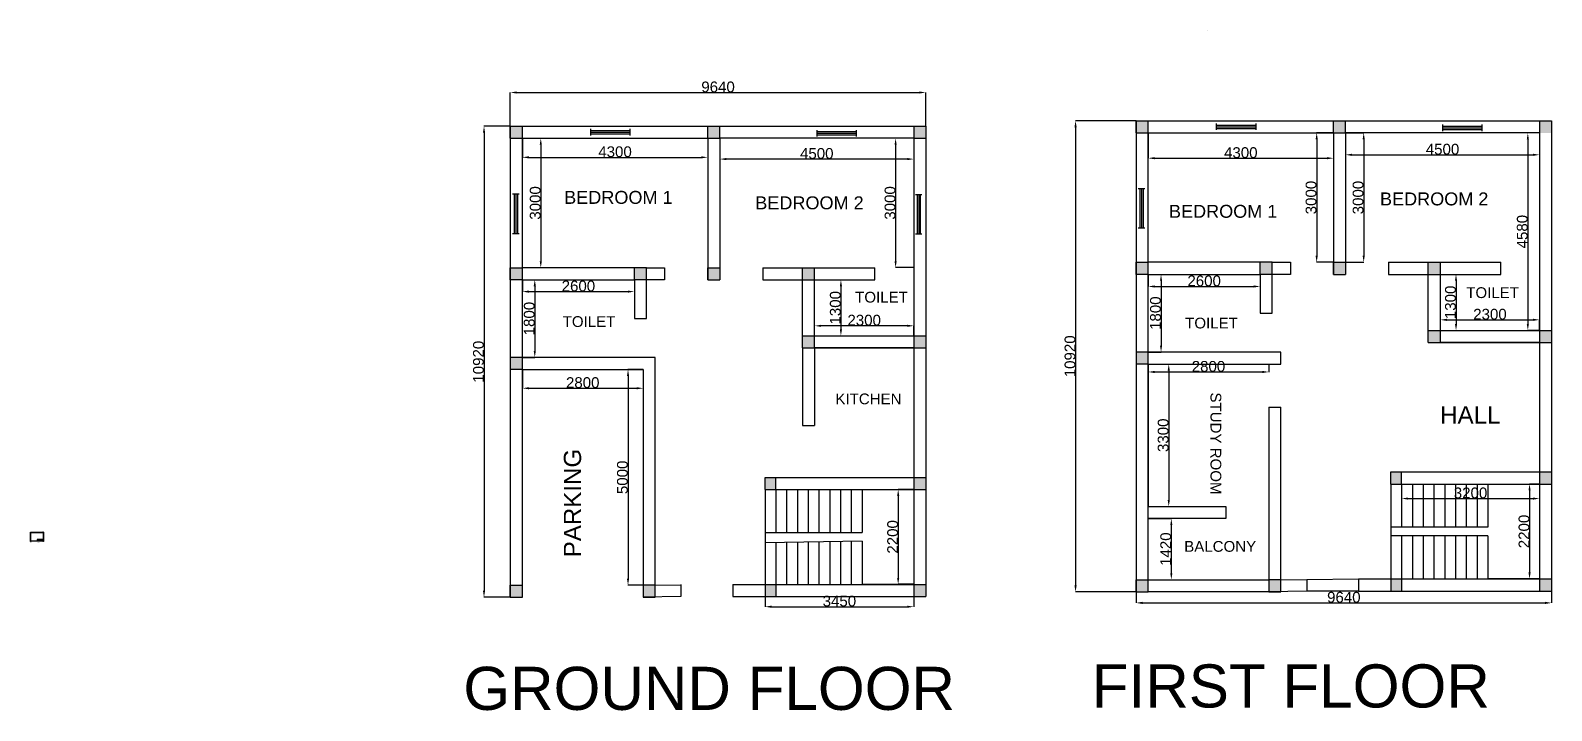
# Model space of a CAD drawing. Header units: millimetres. Extents: x -102523 to 73157, y -14413 to 2850.
# Drawn here: x 12392 to 47684, y -14017 to 1747 of the extents above; entities that cross this region are included whole.
import ezdxf

# ---------------------------------------------------------------- set-up
doc = ezdxf.new("R2010")
doc.units = ezdxf.units.MM
doc.styles.add('Annotative', font='arial.ttf')
doc.styles.get("Standard").update_dxf_attribs({"font": 'arial.ttf'})
doc.dimstyles.new('ISO-25', dxfattribs={"dimtxt": 250, "dimasz": 150, "dimexe": 1.25, "dimexo": 0.625, "dimtad": 1, "dimtxsty": 'Standard', "dimcen": 2.5, "dimadec": 0, "dimazin": 0, "dimtfac": 1, "dimtmove": 0, "dimatfit": 3, "dimfxl": 1, "dimarcsym": 0})

# ---------------------------------------------------------------- blocks, each defined once
blk = doc.blocks.new('Window - Wood Frame 36 in. Wide plan')
for p, q in [((0, 6), (0, 0)), ((0, 4.5), (36, 4.5)), ((0, 3), (36, 3)), ((0, 1.5), (36, 1.5)), ((36, 6), (36, 0))]:
    blk.add_line(p, q)
blk = doc.blocks.new('*D5')
at = {"color": 0, "lineweight": -2, "transparency": 16777216}
for p, q in [((38043, -346), (36639, -346)), ((36640, -496), (36640, -11116)), ((38043, -11266), (36639, -11266))]:
    blk.add_line(p, q, dxfattribs=at)
at = {"color": 0, "transparency": 16777216}
for points in [[(36615, -496), (36665, -496), (36640, -346)], [(36615, -11116), (36665, -11116), (36640, -11266)]]:
    blk.add_solid(points, dxfattribs=at)
at = {"layer": 'Defpoints', "color": 0, "transparency": 16777216}
for p in [(38044, -346), (36640, -11266), (38044, -11266)]:
    blk.add_point(p, dxfattribs=at)
at = {"color": 0, "transparency": 16777216, "insert": (36512, -5806), "char_height": 250, "attachment_point": 5, "rotation": 90}
blk.add_mtext('10920', dxfattribs=at)
blk = doc.blocks.new('*D6')
at = {"color": 0, "lineweight": -2, "transparency": 16777216}
for p, q in [((38044, -11267), (38044, -11522)), ((47684, -11247), (47684, -11522)), ((38194, -11521), (47534, -11521))]:
    blk.add_line(p, q, dxfattribs=at)
at = {"color": 0, "transparency": 16777216}
for points in [[(38194, -11496), (38194, -11546), (38044, -11521)], [(47534, -11496), (47534, -11546), (47684, -11521)]]:
    blk.add_solid(points, dxfattribs=at)
at = {"layer": 'Defpoints', "color": 0, "transparency": 16777216}
for p in [(38044, -11266), (47684, -11246), (47684, -11521)]:
    blk.add_point(p, dxfattribs=at)
at = {"color": 0, "transparency": 16777216, "insert": (42864, -11392), "char_height": 250, "attachment_point": 5}
blk.add_mtext('9640', dxfattribs=at)
blk = doc.blocks.new('*D7')
at = {"color": 0, "lineweight": -2, "transparency": 16777216}
for p, q in [((42904, -627), (42904, -1136)), ((47404, -627), (47404, -1136)), ((43054, -1135), (47254, -1135))]:
    blk.add_line(p, q, dxfattribs=at)
at = {"color": 0, "transparency": 16777216}
for points in [[(43054, -1110), (43054, -1160), (42904, -1135)], [(47254, -1110), (47254, -1160), (47404, -1135)]]:
    blk.add_solid(points, dxfattribs=at)
at = {"layer": 'Defpoints', "color": 0, "transparency": 16777216}
for p in [(42904, -626), (47404, -626), (47404, -1135)]:
    blk.add_point(p, dxfattribs=at)
at = {"color": 0, "transparency": 16777216, "insert": (45154, -1007), "char_height": 250, "attachment_point": 5}
blk.add_mtext('4500', dxfattribs=at)
blk = doc.blocks.new('*D8')
at = {"color": 0, "lineweight": -2, "transparency": 16777216}
for p, q in [((42905, -626), (43326, -626)), ((43325, -776), (43325, -3476)), ((42905, -3626), (43326, -3626))]:
    blk.add_line(p, q, dxfattribs=at)
at = {"color": 0, "transparency": 16777216}
for points in [[(43300, -776), (43350, -776), (43325, -626)], [(43300, -3476), (43350, -3476), (43325, -3626)]]:
    blk.add_solid(points, dxfattribs=at)
at = {"layer": 'Defpoints', "color": 0, "transparency": 16777216}
for p in [(42904, -626), (42904, -3626), (43325, -3626)]:
    blk.add_point(p, dxfattribs=at)
at = {"color": 0, "transparency": 16777216, "insert": (43196, -2126), "char_height": 250, "attachment_point": 5, "rotation": 90}
blk.add_mtext('3000', dxfattribs=at)
blk = doc.blocks.new('*D9')
at = {"color": 0, "lineweight": -2, "transparency": 16777216}
for p, q in [((42623, -626), (42232, -626)), ((42234, -776), (42234, -3476)), ((42623, -3626), (42232, -3626))]:
    blk.add_line(p, q, dxfattribs=at)
at = {"color": 0, "transparency": 16777216}
for points in [[(42209, -776), (42259, -776), (42234, -626)], [(42209, -3476), (42259, -3476), (42234, -3626)]]:
    blk.add_solid(points, dxfattribs=at)
at = {"layer": 'Defpoints', "color": 0, "transparency": 16777216}
for p in [(42624, -626), (42234, -3626), (42624, -3626)]:
    blk.add_point(p, dxfattribs=at)
at = {"color": 0, "transparency": 16777216, "insert": (42105, -2126), "char_height": 250, "attachment_point": 5, "rotation": 90}
blk.add_mtext('3000', dxfattribs=at)
blk = doc.blocks.new('*D10')
at = {"color": 0, "lineweight": -2, "transparency": 16777216}
for p, q in [((38324, -627), (38324, -1216)), ((42624, -627), (42624, -1216)), ((38474, -1214), (42474, -1214))]:
    blk.add_line(p, q, dxfattribs=at)
at = {"color": 0, "transparency": 16777216}
for points in [[(38474, -1189), (38474, -1239), (38324, -1214)], [(42474, -1189), (42474, -1239), (42624, -1214)]]:
    blk.add_solid(points, dxfattribs=at)
at = {"layer": 'Defpoints', "color": 0, "transparency": 16777216}
for p in [(38324, -626), (42624, -626), (42624, -1214)]:
    blk.add_point(p, dxfattribs=at)
at = {"color": 0, "transparency": 16777216, "insert": (40474, -1086), "char_height": 250, "attachment_point": 5}
blk.add_mtext('4300', dxfattribs=at)
blk = doc.blocks.new('*D11')
at = {"color": 0, "lineweight": -2, "transparency": 16777216}
for p, q in [((38324, -3907), (38324, -4189)), ((38474, -4187), (40774, -4187)), ((40924, -3907), (40924, -4189))]:
    blk.add_line(p, q, dxfattribs=at)
at = {"color": 0, "transparency": 16777216}
for points in [[(38474, -4162), (38474, -4212), (38324, -4187)], [(40774, -4162), (40774, -4212), (40924, -4187)]]:
    blk.add_solid(points, dxfattribs=at)
at = {"layer": 'Defpoints', "color": 0, "transparency": 16777216}
for p in [(38324, -3906), (40924, -3906), (40924, -4187)]:
    blk.add_point(p, dxfattribs=at)
at = {"color": 0, "transparency": 16777216, "insert": (39624, -4059), "char_height": 250, "attachment_point": 5}
blk.add_mtext('2600', dxfattribs=at)
blk = doc.blocks.new('*D12')
at = {"color": 0, "lineweight": -2, "transparency": 16777216}
for p, q in [((38325, -3906), (38625, -3906)), ((38623, -4056), (38623, -5556)), ((38325, -5706), (38625, -5706))]:
    blk.add_line(p, q, dxfattribs=at)
at = {"color": 0, "transparency": 16777216}
for points in [[(38598, -4056), (38648, -4056), (38623, -3906)], [(38598, -5556), (38648, -5556), (38623, -5706)]]:
    blk.add_solid(points, dxfattribs=at)
at = {"layer": 'Defpoints', "color": 0, "transparency": 16777216}
for p in [(38324, -3906), (38324, -5706), (38623, -5706)]:
    blk.add_point(p, dxfattribs=at)
at = {"color": 0, "transparency": 16777216, "insert": (38495, -4806), "char_height": 250, "attachment_point": 5, "rotation": 90}
blk.add_mtext('1800', dxfattribs=at)
blk = doc.blocks.new('*D13')
at = {"color": 0, "lineweight": -2, "transparency": 16777216}
for p, q in [((38324, -5987), (38324, -6171)), ((41124, -5987), (41124, -6171)), ((38474, -6169), (40974, -6169))]:
    blk.add_line(p, q, dxfattribs=at)
at = {"color": 0, "transparency": 16777216}
for points in [[(38474, -6144), (38474, -6194), (38324, -6169)], [(40974, -6144), (40974, -6194), (41124, -6169)]]:
    blk.add_solid(points, dxfattribs=at)
at = {"layer": 'Defpoints', "color": 0, "transparency": 16777216}
for p in [(38324, -5986), (41124, -5986), (41124, -6169)]:
    blk.add_point(p, dxfattribs=at)
at = {"color": 0, "transparency": 16777216, "insert": (39724, -6041), "char_height": 250, "attachment_point": 5}
blk.add_mtext('2800', dxfattribs=at)
blk = doc.blocks.new('*D14')
at = {"color": 0, "lineweight": -2, "transparency": 16777216}
for p, q in [((38325, -5986), (38803, -5986)), ((38802, -6136), (38802, -9136)), ((38325, -9286), (38803, -9286))]:
    blk.add_line(p, q, dxfattribs=at)
at = {"color": 0, "transparency": 16777216}
for points in [[(38777, -6136), (38827, -6136), (38802, -5986)], [(38777, -9136), (38827, -9136), (38802, -9286)]]:
    blk.add_solid(points, dxfattribs=at)
at = {"layer": 'Defpoints', "color": 0, "transparency": 16777216}
for p in [(38324, -5986), (38324, -9286), (38802, -9286)]:
    blk.add_point(p, dxfattribs=at)
at = {"color": 0, "transparency": 16777216, "insert": (38674, -7636), "char_height": 250, "attachment_point": 5, "rotation": 90}
blk.add_mtext('3300', dxfattribs=at)
blk = doc.blocks.new('*D15')
at = {"color": 0, "lineweight": -2, "transparency": 16777216}
for p, q in [((38325, -9566), (38863, -9566)), ((38862, -9716), (38862, -10836)), ((38325, -10986), (38863, -10986))]:
    blk.add_line(p, q, dxfattribs=at)
at = {"color": 0, "transparency": 16777216}
for points in [[(38837, -9716), (38887, -9716), (38862, -9566)], [(38837, -10836), (38887, -10836), (38862, -10986)]]:
    blk.add_solid(points, dxfattribs=at)
at = {"layer": 'Defpoints', "color": 0, "transparency": 16777216}
for p in [(38324, -9566), (38324, -10986), (38862, -10986)]:
    blk.add_point(p, dxfattribs=at)
at = {"color": 0, "transparency": 16777216, "insert": (38733, -10276), "char_height": 250, "attachment_point": 5, "rotation": 90}
blk.add_mtext('1420', dxfattribs=at)
blk = doc.blocks.new('*D16')
at = {"color": 0, "lineweight": -2, "transparency": 16777216}
for p, q in [((47403, -8766), (47172, -8766)), ((47173, -8916), (47173, -10816)), ((47403, -10966), (47172, -10966))]:
    blk.add_line(p, q, dxfattribs=at)
at = {"color": 0, "transparency": 16777216}
for points in [[(47148, -8916), (47198, -8916), (47173, -8766)], [(47148, -10816), (47198, -10816), (47173, -10966)]]:
    blk.add_solid(points, dxfattribs=at)
at = {"layer": 'Defpoints', "color": 0, "transparency": 16777216}
for p in [(47404, -8766), (47173, -10966), (47404, -10966)]:
    blk.add_point(p, dxfattribs=at)
at = {"color": 0, "transparency": 16777216, "insert": (47045, -9866), "char_height": 250, "attachment_point": 5, "rotation": 90}
blk.add_mtext('2200', dxfattribs=at)
blk = doc.blocks.new('*D17')
at = {"color": 0, "lineweight": -2, "transparency": 16777216}
for p, q in [((44204, -8767), (44204, -9104)), ((47404, -8767), (47404, -9104)), ((44354, -9103), (47254, -9103))]:
    blk.add_line(p, q, dxfattribs=at)
at = {"color": 0, "transparency": 16777216}
for points in [[(44354, -9078), (44354, -9128), (44204, -9103)], [(47254, -9078), (47254, -9128), (47404, -9103)]]:
    blk.add_solid(points, dxfattribs=at)
at = {"layer": 'Defpoints', "color": 0, "transparency": 16777216}
for p in [(44204, -8766), (47404, -8766), (47404, -9103)]:
    blk.add_point(p, dxfattribs=at)
at = {"color": 0, "transparency": 16777216, "insert": (45804, -8974), "char_height": 250, "attachment_point": 5}
blk.add_mtext('3200', dxfattribs=at)
blk = doc.blocks.new('*D18')
at = {"color": 0, "lineweight": -2, "transparency": 16777216}
for p, q in [((45104, -5205), (45104, -4959)), ((45254, -4960), (47254, -4960)), ((47404, -5205), (47404, -4959))]:
    blk.add_line(p, q, dxfattribs=at)
at = {"color": 0, "transparency": 16777216}
for points in [[(45254, -4935), (45254, -4985), (45104, -4960)], [(47254, -4935), (47254, -4985), (47404, -4960)]]:
    blk.add_solid(points, dxfattribs=at)
at = {"layer": 'Defpoints', "color": 0, "transparency": 16777216}
for p in [(45104, -5206), (47404, -4960), (47404, -5206)]:
    blk.add_point(p, dxfattribs=at)
at = {"color": 0, "transparency": 16777216, "insert": (46254, -4832), "char_height": 250, "attachment_point": 5}
blk.add_mtext('2300', dxfattribs=at)
blk = doc.blocks.new('*D19')
at = {"color": 0, "lineweight": -2, "transparency": 16777216}
for p, q in [((47403, -626), (47132, -626)), ((47133, -776), (47133, -5056)), ((47403, -5206), (47132, -5206))]:
    blk.add_line(p, q, dxfattribs=at)
at = {"color": 0, "transparency": 16777216}
for points in [[(47108, -776), (47158, -776), (47133, -626)], [(47108, -5056), (47158, -5056), (47133, -5206)]]:
    blk.add_solid(points, dxfattribs=at)
at = {"layer": 'Defpoints', "color": 0, "transparency": 16777216}
for p in [(47404, -626), (47133, -5206), (47404, -5206)]:
    blk.add_point(p, dxfattribs=at)
at = {"color": 0, "transparency": 16777216, "insert": (47005, -2916), "char_height": 250, "attachment_point": 5, "rotation": 90}
blk.add_mtext('4580', dxfattribs=at)
blk = doc.blocks.new('*D20')
at = {"color": 0, "lineweight": -2, "transparency": 16777216}
for p, q in [((45105, -3906), (45468, -3906)), ((45467, -4056), (45467, -5056)), ((45105, -5206), (45468, -5206))]:
    blk.add_line(p, q, dxfattribs=at)
at = {"color": 0, "transparency": 16777216}
for points in [[(45442, -4056), (45492, -4056), (45467, -3906)], [(45442, -5056), (45492, -5056), (45467, -5206)]]:
    blk.add_solid(points, dxfattribs=at)
at = {"layer": 'Defpoints', "color": 0, "transparency": 16777216}
for p in [(45104, -3906), (45104, -5206), (45467, -5206)]:
    blk.add_point(p, dxfattribs=at)
at = {"color": 0, "transparency": 16777216, "insert": (45339, -4556), "char_height": 250, "attachment_point": 5, "rotation": 90}
blk.add_mtext('1300', dxfattribs=at)
blk = doc.blocks.new('*D21')
at = {"color": 0, "lineweight": -2, "transparency": 16777216}
for p, q in [((23806, -752), (23806, -1195)), ((28106, -752), (28106, -1195)), ((23956, -1194), (27956, -1194))]:
    blk.add_line(p, q, dxfattribs=at)
at = {"color": 0, "transparency": 16777216}
for points in [[(23956, -1169), (23956, -1219), (23806, -1194)], [(27956, -1169), (27956, -1219), (28106, -1194)]]:
    blk.add_solid(points, dxfattribs=at)
at = {"layer": 'Defpoints', "color": 0, "transparency": 16777216}
for p in [(23806, -751), (28106, -751), (28106, -1194)]:
    blk.add_point(p, dxfattribs=at)
at = {"color": 0, "transparency": 16777216, "insert": (25956, -1066), "char_height": 250, "attachment_point": 5}
blk.add_mtext('4300', dxfattribs=at)
blk = doc.blocks.new('*D22')
at = {"color": 0, "lineweight": -2, "transparency": 16777216}
for p, q in [((28386, -752), (28386, -1235)), ((32886, -752), (32886, -1235)), ((32736, -1234), (28536, -1234))]:
    blk.add_line(p, q, dxfattribs=at)
at = {"color": 0, "transparency": 16777216}
for points in [[(28536, -1209), (28536, -1259), (28386, -1234)], [(32736, -1209), (32736, -1259), (32886, -1234)]]:
    blk.add_solid(points, dxfattribs=at)
at = {"layer": 'Defpoints', "color": 0, "transparency": 16777216}
for p in [(28386, -751), (32886, -751), (28386, -1234)]:
    blk.add_point(p, dxfattribs=at)
at = {"color": 0, "transparency": 16777216, "insert": (30636, -1106), "char_height": 250, "attachment_point": 5}
blk.add_mtext('4500', dxfattribs=at)
blk = doc.blocks.new('*D23')
at = {"color": 0, "lineweight": -2, "transparency": 16777216}
for p, q in [((23807, -751), (24234, -751)), ((24233, -901), (24233, -3601)), ((23807, -3751), (24234, -3751))]:
    blk.add_line(p, q, dxfattribs=at)
at = {"color": 0, "transparency": 16777216}
for points in [[(24208, -901), (24258, -901), (24233, -751)], [(24208, -3601), (24258, -3601), (24233, -3751)]]:
    blk.add_solid(points, dxfattribs=at)
at = {"layer": 'Defpoints', "color": 0, "transparency": 16777216}
for p in [(23806, -751), (23806, -3751), (24233, -3751)]:
    blk.add_point(p, dxfattribs=at)
at = {"color": 0, "transparency": 16777216, "insert": (24105, -2251), "char_height": 250, "attachment_point": 5, "rotation": 90}
blk.add_mtext('3000', dxfattribs=at)
blk = doc.blocks.new('*D24')
at = {"color": 0, "lineweight": -2, "transparency": 16777216}
for p, q in [((32885, -751), (32464, -751)), ((32465, -901), (32465, -3601)), ((32885, -3751), (32464, -3751))]:
    blk.add_line(p, q, dxfattribs=at)
at = {"color": 0, "transparency": 16777216}
for points in [[(32440, -901), (32490, -901), (32465, -751)], [(32440, -3601), (32490, -3601), (32465, -3751)]]:
    blk.add_solid(points, dxfattribs=at)
at = {"layer": 'Defpoints', "color": 0, "transparency": 16777216}
for p in [(32886, -751), (32465, -3751), (32886, -3751)]:
    blk.add_point(p, dxfattribs=at)
at = {"color": 0, "transparency": 16777216, "insert": (32337, -2251), "char_height": 250, "attachment_point": 5, "rotation": 90}
blk.add_mtext('3000', dxfattribs=at)
blk = doc.blocks.new('*D25')
at = {"color": 0, "lineweight": -2, "transparency": 16777216}
for p, q in [((23806, -4032), (23806, -4307)), ((26406, -4032), (26406, -4307)), ((23956, -4306), (26256, -4306))]:
    blk.add_line(p, q, dxfattribs=at)
at = {"color": 0, "transparency": 16777216}
for points in [[(23956, -4281), (23956, -4331), (23806, -4306)], [(26256, -4281), (26256, -4331), (26406, -4306)]]:
    blk.add_solid(points, dxfattribs=at)
at = {"layer": 'Defpoints', "color": 0, "transparency": 16777216}
for p in [(23806, -4031), (26406, -4031), (26406, -4306)]:
    blk.add_point(p, dxfattribs=at)
at = {"color": 0, "transparency": 16777216, "insert": (25106, -4178), "char_height": 250, "attachment_point": 5}
blk.add_mtext('2600', dxfattribs=at)
blk = doc.blocks.new('*D26')
at = {"color": 0, "lineweight": -2, "transparency": 16777216}
for p, q in [((23807, -4031), (24096, -4031)), ((24094, -4181), (24094, -5681)), ((23807, -5831), (24096, -5831))]:
    blk.add_line(p, q, dxfattribs=at)
at = {"color": 0, "transparency": 16777216}
for points in [[(24069, -4181), (24119, -4181), (24094, -4031)], [(24069, -5681), (24119, -5681), (24094, -5831)]]:
    blk.add_solid(points, dxfattribs=at)
at = {"layer": 'Defpoints', "color": 0, "transparency": 16777216}
for p in [(23806, -4031), (23806, -5831), (24094, -5831)]:
    blk.add_point(p, dxfattribs=at)
at = {"color": 0, "transparency": 16777216, "insert": (23966, -4931), "char_height": 250, "attachment_point": 5, "rotation": 90}
blk.add_mtext('1800', dxfattribs=at)
blk = doc.blocks.new('*D27')
at = {"color": 0, "lineweight": -2, "transparency": 16777216}
for p, q in [((23806, -6112), (23806, -6547)), ((26606, -6112), (26606, -6547)), ((23956, -6546), (26456, -6546))]:
    blk.add_line(p, q, dxfattribs=at)
at = {"color": 0, "transparency": 16777216}
for points in [[(23956, -6521), (23956, -6571), (23806, -6546)], [(26456, -6521), (26456, -6571), (26606, -6546)]]:
    blk.add_solid(points, dxfattribs=at)
at = {"layer": 'Defpoints', "color": 0, "transparency": 16777216}
for p in [(23806, -6111), (26606, -6111), (26606, -6546)]:
    blk.add_point(p, dxfattribs=at)
at = {"color": 0, "transparency": 16777216, "insert": (25206, -6417), "char_height": 250, "attachment_point": 5}
blk.add_mtext('2800', dxfattribs=at)
blk = doc.blocks.new('*D28')
at = {"color": 0, "lineweight": -2, "transparency": 16777216}
for p, q in [((26605, -6111), (26255, -6111)), ((26257, -6261), (26257, -10961)), ((26605, -11111), (26255, -11111))]:
    blk.add_line(p, q, dxfattribs=at)
at = {"color": 0, "transparency": 16777216}
for points in [[(26232, -6261), (26282, -6261), (26257, -6111)], [(26232, -10961), (26282, -10961), (26257, -11111)]]:
    blk.add_solid(points, dxfattribs=at)
at = {"layer": 'Defpoints', "color": 0, "transparency": 16777216}
for p in [(26606, -6111), (26257, -11111), (26606, -11111)]:
    blk.add_point(p, dxfattribs=at)
at = {"color": 0, "transparency": 16777216, "insert": (26128, -8611), "char_height": 250, "attachment_point": 5, "rotation": 90}
blk.add_mtext('5000', dxfattribs=at)
blk = doc.blocks.new('*D30')
at = {"color": 0, "lineweight": -2, "transparency": 16777216}
for p, q in [((32885, -8891), (32524, -8891)), ((32525, -9041), (32525, -10941)), ((32885, -11091), (32524, -11091))]:
    blk.add_line(p, q, dxfattribs=at)
at = {"color": 0, "transparency": 16777216}
for points in [[(32500, -9041), (32550, -9041), (32525, -8891)], [(32500, -10941), (32550, -10941), (32525, -11091)]]:
    blk.add_solid(points, dxfattribs=at)
at = {"layer": 'Defpoints', "color": 0, "transparency": 16777216}
for p in [(32886, -8891), (32525, -11091), (32886, -11091)]:
    blk.add_point(p, dxfattribs=at)
at = {"color": 0, "transparency": 16777216, "insert": (32397, -9991), "char_height": 250, "attachment_point": 5, "rotation": 90}
blk.add_mtext('2200', dxfattribs=at)
blk = doc.blocks.new('*D31')
at = {"color": 0, "lineweight": -2, "transparency": 16777216}
for p, q in [((30587, -4031), (31197, -4031)), ((31196, -4181), (31196, -5181)), ((30587, -5331), (31197, -5331))]:
    blk.add_line(p, q, dxfattribs=at)
at = {"color": 0, "transparency": 16777216}
for points in [[(31171, -4181), (31221, -4181), (31196, -4031)], [(31171, -5181), (31221, -5181), (31196, -5331)]]:
    blk.add_solid(points, dxfattribs=at)
at = {"layer": 'Defpoints', "color": 0, "transparency": 16777216}
for p in [(30586, -4031), (30586, -5331), (31196, -5331)]:
    blk.add_point(p, dxfattribs=at)
at = {"color": 0, "transparency": 16777216, "insert": (31067, -4681), "char_height": 250, "attachment_point": 5, "rotation": 90}
blk.add_mtext('1300', dxfattribs=at)
blk = doc.blocks.new('*D32')
at = {"color": 0, "lineweight": -2, "transparency": 16777216}
for p, q in [((30586, -5331), (30586, -5097)), ((32736, -5099), (30736, -5099)), ((32886, -5331), (32886, -5097))]:
    blk.add_line(p, q, dxfattribs=at)
at = {"color": 0, "transparency": 16777216}
for points in [[(30736, -5074), (30736, -5124), (30586, -5099)], [(32736, -5074), (32736, -5124), (32886, -5099)]]:
    blk.add_solid(points, dxfattribs=at)
at = {"layer": 'Defpoints', "color": 0, "transparency": 16777216}
for p in [(30586, -5099), (30586, -5331), (32886, -5331)]:
    blk.add_point(p, dxfattribs=at)
at = {"color": 0, "transparency": 16777216, "insert": (31736, -4970), "char_height": 250, "attachment_point": 5}
blk.add_mtext('2300', dxfattribs=at)
blk = doc.blocks.new('*D33')
at = {"color": 0, "lineweight": -2, "transparency": 16777216}
for p, q in [((23526, -471), (23526, 310)), ((23676, 309), (33016, 309)), ((33166, -471), (33166, 310))]:
    blk.add_line(p, q, dxfattribs=at)
at = {"color": 0, "transparency": 16777216}
for points in [[(23676, 334), (23676, 284), (23526, 309)], [(33016, 334), (33016, 284), (33166, 309)]]:
    blk.add_solid(points, dxfattribs=at)
at = {"layer": 'Defpoints', "color": 0, "transparency": 16777216}
for p in [(33166, 309), (23526, -471), (33166, -471)]:
    blk.add_point(p, dxfattribs=at)
at = {"color": 0, "transparency": 16777216, "insert": (28346, 437), "char_height": 250, "attachment_point": 5}
blk.add_mtext('9640', dxfattribs=at)
blk = doc.blocks.new('*D34')
at = {"color": 0, "lineweight": -2, "transparency": 16777216}
for p, q in [((23525, -471), (22915, -471)), ((22916, -621), (22916, -11241)), ((23525, -11391), (22915, -11391))]:
    blk.add_line(p, q, dxfattribs=at)
at = {"color": 0, "transparency": 16777216}
for points in [[(22891, -621), (22941, -621), (22916, -471)], [(22891, -11241), (22941, -11241), (22916, -11391)]]:
    blk.add_solid(points, dxfattribs=at)
at = {"layer": 'Defpoints', "color": 0, "transparency": 16777216}
for p in [(23526, -471), (22916, -11391), (23526, -11391)]:
    blk.add_point(p, dxfattribs=at)
at = {"color": 0, "transparency": 16777216, "insert": (22788, -5931), "char_height": 250, "attachment_point": 5, "rotation": 90}
blk.add_mtext('10920', dxfattribs=at)
blk = doc.blocks.new('*D36')
at = {"color": 0, "lineweight": -2, "transparency": 16777216}
for p, q in [((29436, -11092), (29436, -11611)), ((32886, -11092), (32886, -11611)), ((29586, -11610), (32736, -11610))]:
    blk.add_line(p, q, dxfattribs=at)
at = {"color": 0, "transparency": 16777216}
for points in [[(29586, -11585), (29586, -11635), (29436, -11610)], [(32736, -11585), (32736, -11635), (32886, -11610)]]:
    blk.add_solid(points, dxfattribs=at)
at = {"layer": 'Defpoints', "color": 0, "transparency": 16777216}
for p in [(29436, -11091), (32886, -11091), (32886, -11610)]:
    blk.add_point(p, dxfattribs=at)
at = {"color": 0, "transparency": 16777216, "insert": (31161, -11481), "char_height": 250, "attachment_point": 5}
blk.add_mtext('3450', dxfattribs=at)

msp = doc.modelspace()

# ---------------------------------------------------------------- hatches: boundary and pattern name
h = msp.add_hatch(color=256)
h.dxf.hatch_style = 1
h.paths.add_polyline_path([(38323.879, -345.907), (38043.879, -345.907), (38043.879, -625.907), (38323.879, -625.907)])
h.paths.add_polyline_path([(47683.879, -345.907), (47403.879, -345.907), (47403.879, -625.907), (47683.879, -625.907)])
h.paths.add_polyline_path([(42903.879, -345.907), (42623.879, -345.907), (42623.879, -625.907), (42903.879, -625.907)])
h.paths.add_polyline_path([(42903.879, -3625.907), (42623.879, -3625.907), (42623.879, -3905.907), (42903.879, -3905.907)])
h.paths.add_polyline_path([(45103.879, -3625.907), (44823.879, -3625.907), (44823.879, -3905.907), (45103.879, -3905.907)])
h.paths.add_polyline_path([(41203.879, -3625.907), (40923.879, -3625.907), (40923.879, -3905.907), (41203.879, -3905.907)])
h.paths.add_polyline_path([(38323.879, -3625.907), (38043.879, -3625.907), (38043.879, -3905.907), (38323.879, -3905.907)])
h.paths.add_polyline_path([(38323.879, -5705.907), (38043.879, -5705.907), (38043.879, -5985.907), (38323.879, -5985.907)])
h.paths.add_polyline_path([(38323.879, -10985.907), (38043.879, -10985.907), (38043.879, -11265.907), (38323.879, -11265.907)])
h.paths.add_polyline_path([(41403.879, -10985.907), (41123.879, -10985.907), (41123.879, -11265.907), (41403.879, -11259.544)])
h.paths.add_polyline_path([(44203.879, -10965.907), (43953.879, -10965.907), (43953.879, -11245.907), (44203.879, -11245.907)])
h.paths.add_polyline_path([(44203.879, -8485.907), (43953.879, -8485.907), (43953.879, -8765.907), (44203.879, -8765.907)])
h.paths.add_polyline_path([(47683.879, -8485.907), (47403.879, -8485.907), (47403.879, -8765.907), (47683.879, -8765.907)])
h.paths.add_polyline_path([(47683.879, -10965.907), (47403.879, -10965.907), (47403.879, -11245.907), (47683.879, -11245.907)])
h.paths.add_polyline_path([(47683.879, -5205.907), (47403.879, -5205.907), (47403.879, -5485.907), (47683.879, -5485.907)])
h.paths.add_polyline_path([(45103.879, -5205.907), (44823.879, -5205.907), (44823.879, -5485.907), (45103.879, -5485.907)])
h = msp.add_hatch(color=256)
h.dxf.hatch_style = 1
h.paths.add_polyline_path([(23805.921, -471.163), (23525.921, -471.163), (23525.921, -751.163), (23805.921, -751.163)])
h.paths.add_polyline_path([(33165.921, -471.163), (32885.921, -471.163), (32885.921, -751.163), (33165.921, -751.163)])
h.paths.add_polyline_path([(28385.921, -471.163), (28105.921, -471.163), (28105.921, -751.163), (28385.921, -751.163)])
h.paths.add_polyline_path([(28385.921, -3751.163), (28105.921, -3751.163), (28105.921, -4031.163), (28385.921, -4031.163)])
h.paths.add_polyline_path([(30585.921, -3751.163), (30305.921, -3751.163), (30305.921, -4031.163), (30585.921, -4031.163)])
h.paths.add_polyline_path([(26685.921, -3751.163), (26405.921, -3751.163), (26405.921, -4031.163), (26685.921, -4031.163)])
h.paths.add_polyline_path([(23805.921, -3751.163), (23525.921, -3751.163), (23525.921, -4031.163), (23805.921, -4031.163)])
h.paths.add_polyline_path([(23805.921, -5831.163), (23525.921, -5831.163), (23525.921, -6111.163), (23805.921, -6111.163)])
h.paths.add_polyline_path([(23805.921, -11111.163), (23525.921, -11111.163), (23525.921, -11391.163), (23805.921, -11391.163)])
h.paths.add_polyline_path([(26885.921, -11111.163), (26605.921, -11111.163), (26605.921, -11391.163), (26885.921, -11384.799)])
h.paths.add_polyline_path([(29685.921, -11091.163), (29435.921, -11091.163), (29435.921, -11371.163), (29685.921, -11371.163)])
h.paths.add_polyline_path([(29685.921, -8611.163), (29435.921, -8611.163), (29435.921, -8891.163), (29685.921, -8891.163)])
h.paths.add_polyline_path([(33165.921, -8611.163), (32885.921, -8611.163), (32885.921, -8891.163), (33165.921, -8891.163)])
h.paths.add_polyline_path([(33165.921, -11091.163), (32885.921, -11091.163), (32885.921, -11371.163), (33165.921, -11371.163)])
h.paths.add_polyline_path([(33165.921, -5331.163), (32885.921, -5331.163), (32885.921, -5611.163), (33165.921, -5611.163)])
h.paths.add_polyline_path([(30585.921, -5331.163), (30305.921, -5331.163), (30305.921, -5611.163), (30585.921, -5611.163)])

# ---------------------------------------------------------------- linework, layer by layer
for p, q in [((38043.879, -625.907), (38043.879, -345.907)), ((38043.879, -345.907), (42903.879, -345.907)), ((38043.879, -345.907), (38043.879, -11265.907)), ((38323.879, -625.907), (38323.879, -345.907)), ((38323.879, -11265.907), (38323.879, -345.907)), ((42623.879, -625.907), (42623.879, -345.907)), ((42903.879, -625.907), (42903.879, -345.907)), ((42903.879, -345.907), (47683.879, -345.907)), ((47403.879, -345.907), (47403.879, -11245.907)), ((47683.879, -345.907), (47683.879, -11245.907)), ((23525.921, -751.163), (23525.921, -471.163)), ((23525.921, -471.163), (28385.921, -471.163)), ((23525.921, -471.163), (23525.921, -11391.163)), ((23805.921, -751.163), (23805.921, -471.163)), ((23805.921, -11391.163), (23805.921, -471.163)), ((28105.921, -751.163), (28105.921, -471.163)), ((28385.921, -751.163), (28385.921, -471.163)), ((28385.921, -471.163), (33165.921, -471.163)), ((32885.921, -471.163), (32885.921, -11371.163)), ((32885.921, -471.163), (33165.921, -471.163)), ((33165.921, -471.163), (33165.921, -11371.163)), ((38043.879, -625.907), (38323.879, -625.907)), ((38323.879, -625.907), (42623.879, -625.907)), ((42623.879, -625.907), (42903.879, -625.907)), ((42623.879, -625.907), (42623.879, -3905.907)), ((47403.879, -625.907), (42903.879, -625.907)), ((42903.879, -625.907), (42903.879, -3905.907)), ((23525.921, -751.163), (23805.921, -751.163)), ((23805.921, -751.163), (28105.921, -751.163)), ((28105.921, -751.163), (28105.921, -4031.163)), ((28105.921, -751.163), (28385.921, -751.163)), ((32885.921, -751.163), (28385.921, -751.163)), ((28385.921, -751.163), (28385.921, -4031.163)), ((32885.921, -751.163), (33165.921, -751.163)), ((23525.921, -4031.163), (23525.921, -3751.163)), ((23525.921, -3751.163), (23805.921, -3751.163)), ((26685.921, -3751.163), (23805.921, -3751.163)), ((26405.921, -4031.163), (26405.921, -3751.163)), ((26685.921, -4931.163), (26685.921, -3751.163)), ((26685.921, -3751.163), (27105.921, -3751.163)), ((27105.921, -3751.163), (27105.921, -4031.163)), ((28105.921, -4031.163), (28105.921, -3751.163)), ((28105.921, -3751.163), (28385.921, -3751.163)), ((29385.921, -3751.163), (31985.921, -3751.163)), ((29385.921, -3751.163), (29385.921, -4031.163)), ((30305.921, -4031.163), (30305.921, -3751.163)), ((30585.921, -5611.163), (30585.921, -3751.163)), ((31985.921, -4031.163), (31985.921, -3751.163)), ((38043.879, -3905.907), (38043.879, -3625.907)), ((38043.879, -3625.907), (38323.879, -3625.907)), ((41203.879, -3625.907), (38323.879, -3625.907)), ((40923.879, -3905.907), (40923.879, -3625.907)), ((41203.879, -4805.907), (41203.879, -3625.907)), ((41203.879, -3625.907), (41623.879, -3625.907)), ((41623.879, -3625.907), (41623.879, -3905.907)), ((42623.879, -3905.907), (42623.879, -3625.907)), ((42623.879, -3625.907), (42903.879, -3625.907)), ((43903.879, -3625.907), (46503.879, -3625.907)), ((43903.879, -3625.907), (43903.879, -3905.907)), ((44823.879, -3905.907), (44823.879, -3625.907)), ((45103.879, -5485.907), (45103.879, -3625.907)), ((46503.879, -3905.907), (46503.879, -3625.907)), ((23805.921, -4031.163), (23525.921, -4031.163)), ((23805.921, -5831.163), (23805.921, -4031.163)), ((23805.921, -4031.163), (26405.921, -4031.163)), ((26405.921, -4031.163), (26405.921, -4931.163)), ((27105.921, -4031.163), (26405.921, -4031.163)), ((28105.921, -4031.163), (28385.921, -4031.163)), ((29385.921, -4031.163), (31985.921, -4031.163)), ((30305.921, -5611.163), (30305.921, -4031.163)), ((30585.921, -4031.163), (31985.921, -4031.163)), ((38323.879, -3905.907), (38043.879, -3905.907)), ((38323.879, -5705.907), (38323.879, -3905.907)), ((38323.879, -3905.907), (40923.879, -3905.907)), ((40923.879, -3905.907), (40923.879, -4805.907)), ((41623.879, -3905.907), (40923.879, -3905.907)), ((42623.879, -3905.907), (42903.879, -3905.907)), ((43903.879, -3905.907), (46503.879, -3905.907)), ((44823.879, -5485.907), (44823.879, -3905.907)), ((45103.879, -3905.907), (46503.879, -3905.907)), ((26405.921, -4931.163), (26685.921, -4931.163)), ((40923.879, -4805.907), (41203.879, -4805.907)), ((44823.879, -5205.907), (47403.879, -5205.907)), ((47403.879, -5205.907), (47683.879, -5205.907)), ((30305.921, -5331.163), (32885.921, -5331.163)), ((30305.921, -5611.163), (32885.921, -5611.163)), ((30305.921, -5611.163), (30305.921, -7411.163)), ((32885.921, -5611.163), (30585.921, -5611.163)), ((30585.921, -5611.163), (30585.921, -7411.163)), ((32885.921, -5331.163), (33165.921, -5331.163)), ((32885.921, -5611.163), (33165.921, -5611.163)), ((44823.879, -5485.907), (47403.879, -5485.907)), ((47403.879, -5485.907), (45103.879, -5485.907)), ((47403.879, -5485.907), (47683.879, -5485.907)), ((26885.921, -5831.163), (23525.921, -5831.163)), ((26885.921, -6111.163), (26885.921, -5831.163)), ((41403.879, -5705.907), (38043.879, -5705.907)), ((38323.879, -5985.907), (38043.879, -5985.907)), ((38323.879, -10985.907), (38323.879, -5985.907)), ((38323.879, -5985.907), (41123.879, -5985.907)), ((38323.879, -5985.907), (38323.879, -9285.907)), ((41123.879, -5985.907), (41403.879, -5985.907)), ((41403.879, -5985.907), (41403.879, -5705.907)), ((23805.921, -6111.163), (23525.921, -6111.163)), ((23805.921, -11111.163), (23805.921, -6111.163)), ((23805.921, -6111.163), (26605.921, -6111.163)), ((26605.921, -6111.163), (26605.921, -11391.163)), ((26885.921, -11391.163), (26885.921, -6111.163)), ((41123.879, -6985.907), (41123.879, -11265.907)), ((41123.879, -6985.907), (41403.879, -6985.907)), ((41403.879, -11265.907), (41403.879, -6985.907)), ((30305.921, -7411.163), (30585.921, -7411.163)), ((29435.921, -8611.163), (32885.921, -8611.163)), ((29435.921, -8891.163), (29435.921, -8611.163)), ((29685.921, -8891.163), (29685.921, -8611.163)), ((32885.921, -8611.163), (33165.921, -8611.163)), ((43953.879, -8485.907), (47403.879, -8485.907)), ((43953.879, -8765.907), (43953.879, -8485.907)), ((43953.879, -8765.907), (47403.879, -8765.907)), ((43953.879, -8765.907), (43953.879, -11245.907)), ((44203.879, -8765.907), (44203.879, -8485.907)), ((44203.879, -8765.907), (44203.879, -9765.907)), ((44453.879, -8765.907), (44453.879, -9765.907)), ((44703.879, -8765.907), (44703.879, -9765.907)), ((44953.879, -8765.907), (44953.879, -9765.907)), ((45203.879, -8765.907), (45203.879, -9765.907)), ((45453.879, -8765.907), (45453.879, -9765.907)), ((45703.879, -8765.907), (45703.879, -9765.907)), ((45953.879, -8765.907), (45953.879, -9765.907)), ((46203.879, -8765.907), (46203.879, -9765.907)), ((46203.879, -8765.907), (46203.879, -9765.907)), ((47403.879, -8485.907), (47683.879, -8485.907)), ((47403.879, -8765.907), (47683.879, -8765.907)), ((29435.921, -8891.163), (32885.921, -8891.163)), ((29435.921, -8891.163), (29435.921, -11371.163)), ((29435.921, -8891.163), (29435.921, -9891.163)), ((29685.921, -8891.163), (29685.921, -9891.163)), ((29935.921, -8891.163), (29935.921, -9891.163)), ((30185.921, -8891.163), (30185.921, -9891.163)), ((30435.921, -8891.163), (30435.921, -9891.163)), ((30685.921, -8891.163), (30685.921, -9891.163)), ((30935.921, -8891.163), (30935.921, -9891.163)), ((31185.921, -8891.163), (31185.921, -9891.163)), ((31435.921, -8891.163), (31435.921, -9891.163)), ((31685.921, -8891.163), (31685.921, -9891.163)), ((32885.921, -8891.163), (33165.921, -8891.163)), ((38323.879, -9285.907), (40123.879, -9285.907)), ((40123.879, -9285.907), (40123.879, -9565.907)), ((12392.398, -9883.327), (12392.398, -9878.327)), ((12397.398, -9878.327), (12392.398, -9878.327)), ((12392.398, -9878.327), (12399.198, -9878.327)), ((12392.398, -9878.327), (12392.398, -9895.127)), ((12392.398, -9878.327), (12409.198, -9878.327)), ((12397.398, -9878.327), (12409.198, -9878.327)), ((12682.598, -9878.327), (12694.398, -9878.327)), ((12699.398, -9878.327), (12682.598, -9878.327)), ((12694.398, -9878.327), (12699.398, -9878.327)), ((12699.398, -9883.327), (12699.398, -9878.327)), ((12699.398, -9878.327), (12699.398, -9895.127)), ((40123.879, -9565.907), (38323.879, -9565.907)), ((46203.879, -9765.907), (43953.879, -9765.907)), ((43953.879, -9765.907), (43953.879, -9965.907)), ((12392.398, -10093.327), (12392.398, -10081.527)), ((12392.398, -10098.327), (12392.398, -10081.527)), ((12392.398, -10093.327), (12392.398, -10098.327)), ((12397.398, -10098.327), (12392.398, -10098.327)), ((12392.398, -10098.327), (12409.198, -10098.327)), ((12397.398, -9883.327), (12694.398, -9883.327)), ((12397.398, -10093.327), (12397.398, -9883.327)), ((12694.398, -10093.327), (12397.398, -10093.327)), ((12409.198, -10098.327), (12397.398, -10098.327)), ((12400.398, -9886.327), (12691.398, -9886.327)), ((12400.398, -10090.327), (12400.398, -9886.327)), ((12691.398, -10090.327), (12400.398, -10090.327)), ((12691.398, -10048.327), (12551.398, -10048.327)), ((12551.398, -10048.327), (12551.398, -10090.327)), ((12551.398, -10048.327), (12551.398, -10060.327)), ((12551.398, -10060.327), (12691.398, -10060.327)), ((12601.398, -10070.327), (12551.398, -10070.327)), ((12551.398, -10070.327), (12551.398, -10080.327)), ((12551.398, -10080.327), (12666.398, -10080.327)), ((12601.398, -10090.327), (12601.398, -10060.327)), ((12666.398, -10090.327), (12601.398, -10090.327)), ((12691.398, -10048.327), (12666.398, -10048.327)), ((12666.398, -10060.327), (12666.398, -10090.327)), ((12691.398, -10070.327), (12666.398, -10070.327)), ((12694.398, -10098.327), (12682.598, -10098.327)), ((12699.398, -10098.327), (12682.598, -10098.327)), ((12691.398, -9886.327), (12691.398, -10090.327)), ((12691.398, -10090.327), (12691.398, -10048.327)), ((12691.398, -10060.327), (12691.398, -10070.327)), ((12694.398, -9883.327), (12694.398, -10093.327)), ((12694.398, -10098.327), (12699.398, -10098.327)), ((12699.398, -10081.527), (12699.398, -10093.327)), ((12699.398, -10098.327), (12699.398, -10081.527)), ((12699.398, -10093.327), (12699.398, -10098.327)), ((29435.921, -9891.163), (31685.921, -9891.163)), ((31685.921, -10091.163), (29435.921, -10131.163)), ((29685.921, -10126.718), (29685.921, -11091.163)), ((29935.921, -10122.274), (29935.921, -11091.163)), ((30185.921, -10117.829), (30185.921, -11091.163)), ((30435.921, -10113.385), (30435.921, -11091.163)), ((30685.921, -10108.941), (30685.921, -11091.163)), ((30935.921, -10104.496), (30935.921, -11091.163)), ((31185.921, -10100.052), (31185.921, -11091.163)), ((31435.921, -10095.607), (31435.921, -11091.163)), ((31685.921, -10091.163), (31685.921, -11091.163)), ((46203.879, -9965.907), (43953.879, -9965.907)), ((44203.879, -9965.907), (44203.879, -10965.907)), ((44453.879, -9965.907), (44453.879, -10965.907)), ((44703.879, -9965.907), (44703.879, -10965.907)), ((44953.879, -9965.907), (44953.879, -10965.907)), ((45203.879, -9965.907), (45203.879, -10965.907)), ((45453.879, -9965.907), (45453.879, -10965.907)), ((45703.879, -9965.907), (45703.879, -10965.907)), ((45953.879, -9965.907), (45953.879, -10965.907)), ((46203.879, -9965.907), (46203.879, -10965.907)), ((23525.921, -11391.163), (23525.921, -11111.163)), ((23525.921, -11111.163), (23805.921, -11111.163)), ((26885.921, -11111.163), (26605.921, -11111.163)), ((26885.921, -11111.163), (27485.921, -11104.496)), ((26885.921, -11391.163), (26885.921, -11111.163)), ((27485.921, -11091.163), (27485.921, -11371.163)), ((28685.921, -11091.163), (32885.921, -11091.163)), ((28685.921, -11091.163), (28685.921, -11371.163)), ((29685.921, -11091.163), (29685.921, -11371.163)), ((32885.921, -11091.163), (31685.921, -11091.163)), ((32885.921, -11091.163), (31685.921, -11091.163)), ((32885.921, -11091.163), (33165.921, -11091.163)), ((38043.879, -11265.907), (38043.879, -10985.907)), ((38043.879, -10985.907), (38323.879, -10985.907)), ((38043.879, -11265.907), (38323.879, -11265.907)), ((38323.879, -10985.907), (41123.879, -10985.907)), ((41123.879, -11265.907), (38323.879, -11265.907)), ((41403.879, -10985.907), (41123.879, -10985.907)), ((41123.879, -10985.907), (41123.879, -11265.907)), ((42003.879, -11245.907), (41123.879, -11265.907)), ((41123.879, -11265.907), (41403.879, -11265.907)), ((41403.879, -10985.907), (42003.879, -10979.241)), ((41403.879, -11265.907), (41403.879, -10985.907)), ((42003.879, -10979.241), (43203.879, -10965.907)), ((42003.879, -10979.241), (42003.879, -11245.907)), ((43203.879, -11245.907), (42003.879, -11245.907)), ((43203.879, -10965.907), (47403.879, -10965.907)), ((43203.879, -10965.907), (43203.879, -11245.907)), ((43203.879, -10965.907), (43203.879, -11245.907)), ((43203.879, -11245.907), (47403.879, -11245.907)), ((44203.879, -10965.907), (44203.879, -11245.907)), ((47403.879, -10965.907), (46203.879, -10965.907)), ((47403.879, -10965.907), (46203.879, -10965.907)), ((47403.879, -10965.907), (47683.879, -10965.907)), ((47403.879, -11245.907), (47683.879, -11245.907)), ((23525.921, -11391.163), (23805.921, -11391.163)), ((27485.921, -11371.163), (26605.921, -11391.163)), ((26605.921, -11391.163), (26885.921, -11391.163)), ((28685.921, -11371.163), (32885.921, -11371.163)), ((32885.921, -11371.163), (33165.921, -11371.163))]:
    msp.add_line(p, q)

# ---------------------------------------------------------------- block references
at = {"xscale": 25.4, "yscale": 25.4, "zscale": 25.4}
for p in [(25386.36, -684.951), (30635.921, -713.063), (39904.318, -559.696), (45153.879, -587.807)]:
    msp.add_blockref('Window - Wood Frame 36 in. Wide plan', p, dxfattribs=at)
at = {"xscale": 25.4, "yscale": 25.4, "zscale": 25.4, "rotation": 270}
for p in [(23577.321, -2049.089), (32924.021, -2060.949), (38095.279, -1923.834)]:
    msp.add_blockref('Window - Wood Frame 36 in. Wide plan', p, dxfattribs=at)

# ---------------------------------------------------------------- texts
for s, height, p in [('A4', 4, (39691.923, 1743.169)), ('A4 SHEET', 10, (12538.149, -10122.075)), ('DATE', 4, (12552.413, -10086.749)), ('DEBAMITA CHAKRABORTY', 2.5, (12553.162, -10066.339)), ('UIT ,CE', 9, (12597.653, -10059.11)), ('A4', 4, (12676.729, -10066.385)), ('GROUND FLOOR', 1000, (22435.211, -14002.325))]:
    msp.add_text(s, height=height).set_placement(p)
at = {"style": 'Annotative'}
for s, height, p in [('BEDROOM 2', 300, (43703.293, -2307.223)), ('BEDROOM 1', 300, (38807.481, -2595.078)), ('TOILET', 250, (45703.902, -4455.161)), ('TOILET', 250, (31526.569, -4560.389)), ('TOILET', 250, (24741.353, -5125.395)), ('TOILET', 250, (39182.766, -5160.188)), ('KITCHEN', 250, (31068.459, -6918.242)), ('HALL', 400, (45099.065, -7364.74)), ('BALCONY', 250, (39160.984, -10337.012))]:
    msp.add_text(s, height=height, dxfattribs=at).set_placement(p)
for s, height, rotation, p in [('STUDY ROOM', 250, 270, (39770.53, -6643.314)), ('PARKING', 400, 90, (25168.371, -10464.227))]:
    msp.add_text(s, height=height, rotation=rotation, dxfattribs=at).set_placement(p)
at = {"attachment_point": 1}
for s, insert, char_height, width in [('BEDROOM 1', (24775.793, -1972.087), 300, 2527.73533), ('BEDROOM 2', (29209.07, -2098.475), 300, 2527.73533), ('FIRST FLOOR', (37016.677, -12946.195), 1000, 11883.04911)]:
    msp.add_mtext(s, dxfattribs=dict(at, insert=insert, char_height=char_height, width=width))

# ---------------------------------------------------------------- dimensions: what is measured, and where the dimension line sits
for base, p1, p2, picture, middle in [((33165.921, 308.841), (23525.921, -471.163), (33165.921, -471.163), '*D33', (28345.921, 437.109)), ((42623.879, -1214.26), (38323.879, -625.907), (42623.879, -625.907), '*D10', (40473.879, -1085.906)), ((47403.879, -1134.979), (42903.879, -625.907), (47403.879, -625.907), '*D7', (45153.879, -1006.711)), ((28105.921, -1194.145), (23805.921, -751.163), (28105.921, -751.163), '*D21', (25955.921, -1065.792)), ((28385.921, -1233.785), (32885.921, -751.163), (28385.921, -751.163), '*D22', (30635.921, -1105.517)), ((26405.921, -4305.892), (23805.921, -4031.163), (26405.921, -4031.163), '*D25', (25105.921, -4177.624)), ((40923.879, -4187.267), (38323.879, -3905.907), (40923.879, -3905.907), '*D11', (39623.879, -4058.999)), ((30585.921, -5098.694), (32885.921, -5331.163), (30585.921, -5331.163), '*D32', (31735.921, -4970.341)), ((47403.879, -4960.249), (45103.879, -5205.907), (47403.879, -5205.907), '*D18', (46253.879, -4831.895)), ((41123.879, -6169.271), (38323.879, -5985.907), (41123.879, -5985.907), '*D13', (39723.879, -6041.003)), ((26605.921, -6545.558), (23805.921, -6111.163), (26605.921, -6111.163), '*D27', (25205.921, -6417.29)), ((47403.879, -9102.638), (44203.879, -8765.907), (47403.879, -8765.907), '*D17', (45803.879, -8974.285)), ((32885.921, -11609.641), (29435.921, -11091.163), (32885.921, -11091.163), '*D36', (31160.921, -11481.288)), ((47683.879, -11520.684), (38043.879, -11265.907), (47683.879, -11245.907), '*D6', (42863.879, -11392.416))]:
    dim = msp.add_linear_dim(base=base, p1=p1, p2=p2, dimstyle='ISO-25')
    dim.commit()
    dim.dimension.update_dxf_attribs({"geometry": picture, "text_midpoint": middle})
for base, p1, p2, picture, middle in [((36639.812, -11265.907), (38043.879, -345.907), (38043.879, -11265.907), '*D5', (36511.543, -5805.907)), ((22916.128, -11391.163), (23525.921, -471.163), (23525.921, -11391.163), '*D34', (22787.86, -5931.163)), ((42233.706, -3625.907), (42623.879, -625.907), (42623.879, -3625.907), '*D9', (42105.353, -2125.907)), ((43324.714, -3625.907), (42903.879, -625.907), (42903.879, -3625.907), '*D8', (43196.36, -2125.907)), ((47133.323, -5205.907), (47403.879, -625.907), (47403.879, -5205.907), '*D19', (47005.055, -2915.907)), ((24233.196, -3751.163), (23805.921, -751.163), (23805.921, -3751.163), '*D23', (24104.843, -2251.163)), ((32465.346, -3751.163), (32885.921, -751.163), (32885.921, -3751.163), '*D24', (32336.992, -2251.163)), ((24094.341, -5831.163), (23805.921, -4031.163), (23805.921, -5831.163), '*D26', (23966.072, -4931.163)), ((31195.809, -5331.163), (30585.921, -4031.163), (30585.921, -5331.163), '*D31', (31067.456, -4681.163)), ((38623.462, -5705.907), (38323.879, -3905.907), (38323.879, -5705.907), '*D12', (38495.194, -4805.907)), ((45467.056, -5205.907), (45103.879, -3905.907), (45103.879, -5205.907), '*D20', (45338.703, -4555.907)), ((38801.991, -9285.907), (38323.879, -5985.907), (38323.879, -9285.907), '*D14', (38673.637, -7635.907)), ((26256.52, -11111.163), (26605.921, -6111.163), (26605.921, -11111.163), '*D28', (26128.251, -8611.163)), ((47172.996, -10965.907), (47403.879, -8765.907), (47403.879, -10965.907), '*D16', (47044.728, -9865.907)), ((32524.855, -11091.163), (32885.921, -8891.163), (32885.921, -11091.163), '*D30', (32396.587, -9991.163)), ((38861.5, -10985.907), (38323.879, -9565.907), (38323.879, -10985.907), '*D15', (38733.232, -10275.907))]:
    dim = msp.add_linear_dim(base=base, p1=p1, p2=p2, angle=90, dimstyle='ISO-25')
    dim.commit()
    dim.dimension.update_dxf_attribs({"geometry": picture, "text_midpoint": middle})

doc.saveas('drawing.dxf')
